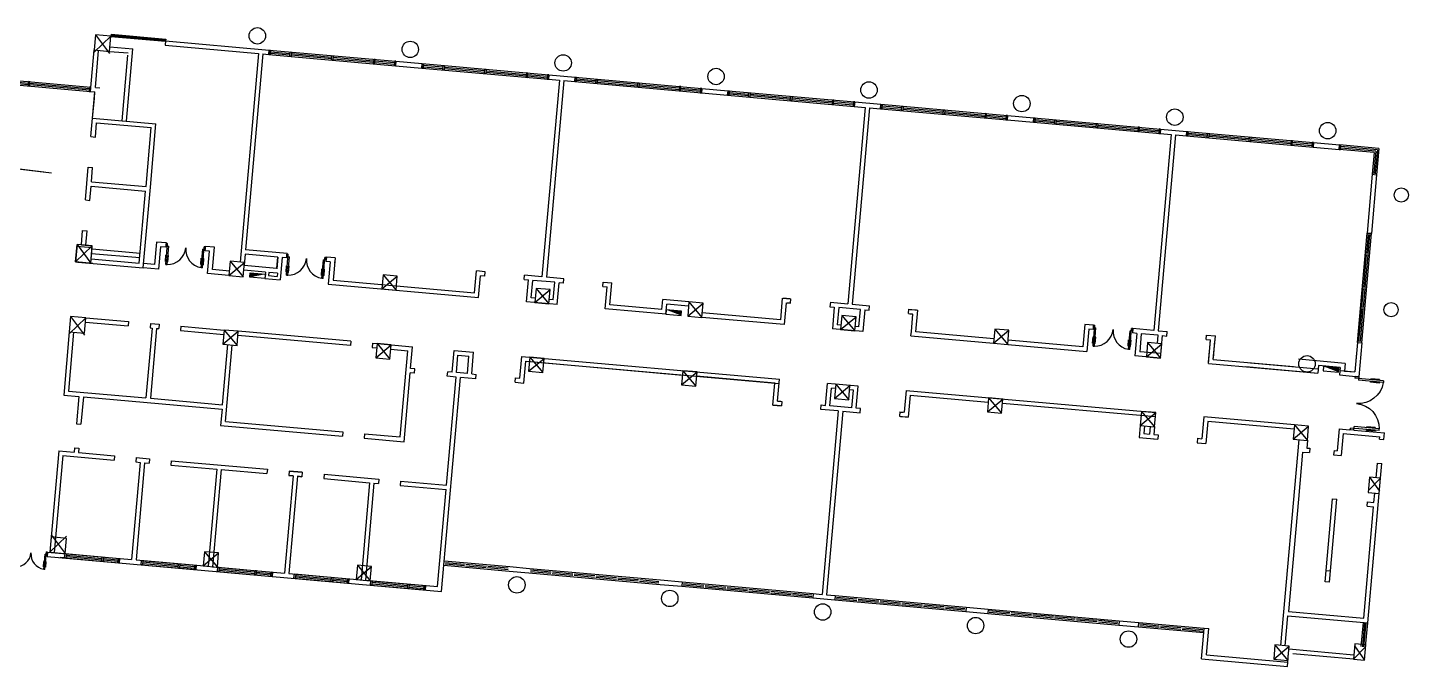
# Model space of a CAD drawing. Header units: millimetres. Extents: x 348697 to 1485586, y 7456 to 143477.
# Drawn here: x 1422622 to 1485586, y 10074 to 39211 of the extents above; entities that cross this region are included whole.
import ezdxf

# ---------------------------------------------------------------- set-up
doc = ezdxf.new("R2010")
doc.units = ezdxf.units.MM
doc.header["$LTSCALE"] = 1000
doc.layers.get('0').update_dxf_attribs({"linetype": 'CONTINUOUS'})
for name, color, linetype in [('A-GLAZ-CWMG', 3, 'CONTINUOUS'), ('A-WALL', 7, 'CONTINUOUS'), ('A—\\M+5C3C5\\M+5B4B0', 135, 'CONTINUOUS'), ('A—\\M+5C7BD\\M+5CCE5', 7, 'CONTINUOUS'), ('E1-RI-1F$0$A-GLAZ-CWMG', 3, 'CONTINUOUS'), ('E1-RI-1F$0$A-WALL', 7, 'CONTINUOUS'), ('E1-RV-1F$0$$2$A-WALL', 7, 'CONTINUOUS'), ('E1-RV-1F$0$A-GLAZ-CWMG', 3, 'CONTINUOUS'), ('E1-RV-1F$0$A-WALL', 7, 'CONTINUOUS'), ('XRE2$0$0S-COLS-I-P', 8, 'Continuous')]:
    doc.layers.add(name, color=color, linetype=linetype)

msp = doc.modelspace()

# ---------------------------------------------------------------- linework, layer by layer
at = {"color": 1}
for p, q in [((1421414, 32867), (1423712, 32589)), ((1421987, 32797), (1423366, 32631))]:
    msp.add_line(p, q, dxfattribs=at)
for p, q in [((1428921, 28404), (1429006, 29360)), ((1428935, 29246), (1428946, 29366)), ((1428935, 29246), (1429055, 29236)), ((1428946, 29366), (1429006, 29360)), ((1428981, 28399), (1429055, 29236)), ((1430534, 28261), (1430609, 29098)), ((1430594, 28256), (1430679, 29212)), ((1430728, 29087), (1430609, 29098)), ((1430739, 29207), (1430679, 29212)), ((1430728, 29087), (1430739, 29207)), ((1428903, 28541), (1428928, 28831)), ((1428903, 28541), (1428933, 28538)), ((1428921, 28404), (1428981, 28399)), ((1428928, 28831), (1428958, 28828)), ((1429022, 28530), (1428992, 28533)), ((1429048, 28820), (1429018, 28823)), ((1429022, 28530), (1429048, 28820)), ((1430516, 28398), (1430542, 28687)), ((1430516, 28398), (1430546, 28395)), ((1430542, 28687), (1430572, 28685)), ((1430636, 28387), (1430606, 28390)), ((1430662, 28677), (1430632, 28680)), ((1430636, 28387), (1430662, 28677)), ((1434406, 28054), (1434432, 28344)), ((1434424, 27917), (1434509, 28874)), ((1434432, 28344), (1434462, 28341)), ((1434439, 28759), (1434449, 28879)), ((1434439, 28759), (1434558, 28749)), ((1434449, 28879), (1434509, 28874)), ((1434484, 27912), (1434558, 28749)), ((1434552, 28333), (1434522, 28336)), ((1436038, 27774), (1436112, 28611)), ((1436098, 27769), (1436183, 28725)), ((1436232, 28600), (1436112, 28611)), ((1436242, 28720), (1436183, 28725)), ((1436232, 28600), (1436242, 28720)), ((1430594, 28256), (1430534, 28261)), ((1434406, 28054), (1434436, 28051)), ((1434424, 27917), (1434484, 27912)), ((1434526, 28043), (1434496, 28046)), ((1434526, 28043), (1434552, 28333)), ((1436020, 27911), (1436046, 28201)), ((1436020, 27911), (1436050, 27908)), ((1436098, 27769), (1436038, 27774)), ((1436046, 28201), (1436076, 28198)), ((1436139, 27900), (1436110, 27903)), ((1436165, 28190), (1436135, 28193)), ((1436139, 27900), (1436165, 28190)), ((1471207, 24679), (1471292, 25635)), ((1471221, 25521), (1471232, 25641)), ((1471221, 25521), (1471341, 25511)), ((1471232, 25641), (1471292, 25635)), ((1471267, 24674), (1471341, 25511)), ((1472821, 24536), (1472895, 25373)), ((1472880, 24531), (1472965, 25487)), ((1473014, 25362), (1472895, 25373)), ((1473025, 25482), (1472965, 25487)), ((1473014, 25362), (1473025, 25482)), ((1471189, 24816), (1471215, 25106)), ((1471189, 24816), (1471219, 24813)), ((1471207, 24679), (1471267, 24674)), ((1471215, 25106), (1471244, 25103)), ((1471308, 24805), (1471279, 24808)), ((1471334, 25095), (1471304, 25098)), ((1471308, 24805), (1471334, 25095)), ((1472803, 24673), (1472828, 24962)), ((1472803, 24673), (1472832, 24670)), ((1472828, 24962), (1472858, 24960)), ((1472922, 24662), (1472892, 24665)), ((1472948, 24952), (1472918, 24955)), ((1472922, 24662), (1472948, 24952)), ((1472880, 24531), (1472821, 24536)), ((1482698, 23895), (1480581, 24083)), ((1481485, 23802), (1481454, 23454)), ((1482481, 23714), (1481485, 23802)), ((1482481, 23714), (1482450, 23366)), ((1482698, 23895), (1482667, 23547)), ((1483158, 23303), (1483151, 23222)), ((1483321, 23288), (1483158, 23303)), ((1484453, 23106), (1483151, 23222)), ((1483321, 23288), (1483307, 23126)), ((1484446, 23025), (1483307, 23126)), ((1483865, 23035), (1483869, 23076)), ((1484260, 23000), (1483865, 23035)), ((1483880, 23198), (1483876, 23157)), ((1484274, 23163), (1483880, 23198)), ((1484260, 23000), (1484263, 23041)), ((1484274, 23163), (1484271, 23122)), ((1484453, 23106), (1484446, 23025)), ((1482942, 20862), (1482949, 20944)), ((1483105, 20848), (1482942, 20862)), ((1484251, 20828), (1482949, 20944)), ((1483105, 20848), (1483119, 21011)), ((1484258, 20910), (1483119, 21011)), ((1483671, 20839), (1483674, 20880)), ((1484065, 20804), (1483671, 20839)), ((1483685, 21002), (1483681, 20961)), ((1484079, 20967), (1483685, 21002)), ((1484065, 20804), (1484069, 20845)), ((1484079, 20967), (1484076, 20926)), ((1484251, 20828), (1484258, 20910)), ((1423361, 14501), (1423423, 15198)), ((1423411, 14496), (1423481, 15293)), ((1423522, 15189), (1423423, 15198)), ((1423531, 15289), (1423481, 15293)), ((1423522, 15189), (1423531, 15289)), ((1423346, 14614), (1423367, 14856)), ((1423346, 14614), (1423371, 14612)), ((1423411, 14496), (1423361, 14501)), ((1423367, 14856), (1423392, 14854)), ((1423446, 14606), (1423421, 14608)), ((1423467, 14847), (1423442, 14849)), ((1423446, 14606), (1423467, 14847))]:
    msp.add_line(p, q)
at = {"elevation": 0}
for points in [[(1426421, 38825), (1425724, 38887), (1425662, 38190), (1426359, 38128)], [(1425564, 29163), (1424867, 29225), (1424805, 28528), (1425503, 28466)], [(1432508, 28497), (1431860, 28555), (1431803, 27907), (1432450, 27850)], [(1433464, 27961), (1433446, 27761), (1432749, 27823), (1432767, 28023)], [(1439480, 27879), (1438833, 27936), (1438776, 27289), (1439423, 27232)], [(1446453, 27261), (1445806, 27318), (1445748, 26671), (1446396, 26613)], [(1453426, 26642), (1452778, 26700), (1452721, 26052), (1453368, 25995)], [(1425282, 25976), (1424585, 26038), (1424523, 25340), (1425220, 25279)], [(1460398, 26024), (1459751, 26081), (1459693, 25434), (1460341, 25377)], [(1432230, 25360), (1431582, 25417), (1431525, 24770), (1432172, 24712)], [(1467371, 25406), (1466724, 25463), (1466666, 24816), (1467314, 24758)], [(1439202, 24741), (1438555, 24799), (1438497, 24151), (1439145, 24094)], [(1474344, 24787), (1473696, 24845), (1473639, 24197), (1474286, 24140)], [(1446175, 24123), (1445527, 24180), (1445470, 23533), (1446117, 23476)], [(1453148, 23505), (1452500, 23562), (1452443, 22915), (1453090, 22857)], [(1460120, 22886), (1459473, 22944), (1459415, 22296), (1460063, 22239)], [(1467093, 22268), (1466445, 22325), (1466388, 21678), (1467035, 21621)], [(1474065, 21650), (1473418, 21707), (1473361, 21060), (1474008, 21002)], [(1481038, 21031), (1480391, 21089), (1480333, 20441), (1480981, 20384)], [(1484316, 18657), (1483818, 18702), (1483756, 18004), (1484254, 17960)], [(1424390, 15915), (1423693, 15977), (1423631, 15280), (1424328, 15218)], [(1431333, 15249), (1430686, 15307), (1430628, 14659), (1431276, 14602)], [(1438306, 14631), (1437658, 14688), (1437601, 14041), (1438248, 13984)], [(1480148, 10996), (1479501, 11053), (1479443, 10406), (1480091, 10348)], [(1483642, 11062), (1483144, 11106), (1483083, 10409), (1483581, 10365)]]:
    msp.add_lwpolyline(points, close=True, dxfattribs=at)
at = {"extrusion": (0, 0, -1), "elevation": 0}
for points in [[(-1451742, 26340), (-1451725, 26140), (-1452422, 26079), (-1452440, 26278)], [(-1481717, 23756), (-1481700, 23557), (-1482397, 23495), (-1482415, 23694)]]:
    msp.add_lwpolyline(points, close=True, dxfattribs=at)
for centre, radius in [((1433098, 38836, 0), 375), ((1440071, 38217, 0), 375), ((1447043, 37599, 0), 375), ((1454016, 36981, 0), 375), ((1460989, 36363, 0), 375), ((1467961, 35744, 0), 375), ((1474934, 35126, 0), 375), ((1481907, 34508, 0), 375), ((1485261, 31574, 0), 325), ((1484797, 26345, 0), 325), ((1480964, 23874, 0), 375), ((1444933, 13793, 0), 375), ((1451905, 13174, 0), 375), ((1458878, 12556, 0), 375), ((1465851, 11937, 0), 375), ((1472823, 11319, 0), 375)]:
    msp.add_circle(centre, radius)
for centre, radius, start, end in [((1428995, 29241), 840, -90.96988, -5.06593), ((1430668, 29093), 840, 174.93407, -99.16197), ((1434498, 28754), 840, -90.96988, -5.06593), ((1436172, 28606), 840, 174.93407, -99.16197), ((1471281, 25516), 840, -90.96988, -5.06593), ((1472954, 25368), 840, 174.93407, -99.16197), ((1422078, 15317), 700, -90.97107, -5.06712), ((1423473, 15193), 700, 174.93288, -99.16316)]:
    msp.add_arc(centre, radius, start, end)
at = {"extrusion": (0, 0, -1)}
for centre, start, end in [((-1483314, 23207), -170.83619, -84.93223), ((-1483112, 20929), 95.06777, -179.02827)]:
    msp.add_arc(centre, 1143, start, end, dxfattribs=at)
msp.add_solid([(1433464, 27961), (1433464, 27961), (1432767, 28023), (1432749, 27823)])
for points in [[(-1451742, 26340), (-1451742, 26340), (-1452440, 26278), (-1452422, 26079)], [(-1481717, 23756), (-1481717, 23756), (-1482415, 23694), (-1482397, 23495)]]:
    msp.add_solid(points, dxfattribs=at)
at = {"layer": 'A-GLAZ-CWMG'}
for p, q in [((1483264, 24910), (1483259, 24850)), ((1483259, 24850), (1483458, 24832)), ((1483463, 24892), (1483264, 24910)), ((1483458, 24832), (1483463, 24892))]:
    msp.add_line(p, q, dxfattribs=at)
at = {"layer": 'A-WALL'}
for p, q in [((1425282, 25976, 0), (1427224, 25804, 0)), ((1474170, 25380), (1474594, 25343)), ((1474576, 25143), (1474594, 25343)), ((1474576, 25143), (1474592, 25318)), ((1474145, 24805), (1474178, 25179)), ((1474286, 24140), (1474377, 25161)), ((1474377, 25161), (1474576, 25143)), ((1476369, 24984), (1476387, 25184)), ((1476369, 24984), (1476387, 25184)), ((1476369, 24984), (1476569, 24967)), ((1476369, 24984), (1476569, 24967)), ((1476387, 25184), (1476785, 25148)), ((1476474, 23896), (1476569, 24967)), ((1476478, 23946), (1476566, 24942)), ((1476690, 24077), (1476785, 25148)), ((1476695, 24127), (1476766, 24924)), ((1483259, 24850), (1483458, 24832)), ((1476690, 24077), (1480351, 23753)), ((1483216, 24367), (1483140, 23505)), ((1476474, 23896), (1481304, 23467)), ((1480333, 23553), (1481454, 23454)), ((1482450, 23366), (1483321, 23288)), ((1482667, 23547), (1483140, 23505))]:
    msp.add_line(p, q, dxfattribs=at)
at = {"layer": 'A—\\M+5C3C5\\M+5B4B0'}
for p, q in [((1426428, 38905), (1426419, 38808)), ((1426419, 38808), (1428910, 38587)), ((1426423, 38840), (1428913, 38620)), ((1426425, 38873), (1428916, 38652)), ((1426428, 38905), (1428919, 38684)), ((1428919, 38684), (1428909, 38587)), ((1433625, 37986), (1439403, 37473)), ((1433643, 38185), (1439420, 37673)), ((1433691, 38047), (1434587, 37967)), ((1433697, 38113), (1434593, 38034)), ((1434647, 37962), (1436490, 37799)), ((1434653, 38028), (1436496, 37865)), ((1436550, 37793), (1438392, 37630)), ((1436556, 37860), (1438398, 37696)), ((1414238, 37296), (1425494, 36297)), ((1414256, 37495), (1425512, 36497)), ((1438452, 37625), (1439349, 37545)), ((1438458, 37691), (1439355, 37612)), ((1440598, 37367), (1446375, 36855)), ((1440615, 37567), (1446393, 37054)), ((1440663, 37429), (1441560, 37349)), ((1440669, 37495), (1441566, 37415)), ((1441620, 37344), (1443462, 37180)), ((1441626, 37410), (1443468, 37247)), ((1443522, 37175), (1445365, 37012)), ((1443528, 37241), (1445371, 37078)), ((1419834, 37000), (1425512, 36497)), ((1419902, 36860), (1422656, 36616)), ((1419908, 36927), (1422662, 36682)), ((1422668, 36749), (1422651, 36550)), ((1422651, 36550), (1422710, 36544)), ((1422728, 36744), (1422668, 36749)), ((1422710, 36544), (1422728, 36744)), ((1422716, 36611), (1425440, 36369)), ((1422722, 36677), (1425446, 36436)), ((1445425, 37006), (1446321, 36927)), ((1445431, 37073), (1446327, 36993)), ((1447570, 36749), (1453348, 36237)), ((1447588, 36948), (1453365, 36436)), ((1447636, 36810), (1448533, 36731)), ((1447642, 36877), (1448538, 36797)), ((1448592, 36725), (1450435, 36562)), ((1448598, 36792), (1450441, 36628)), ((1450495, 36557), (1452338, 36393)), ((1450501, 36623), (1452344, 36460)), ((1425452, 36502), (1425434, 36303)), ((1425434, 36303), (1425494, 36297)), ((1425512, 36497), (1425452, 36502)), ((1425494, 36297), (1425512, 36497)), ((1452397, 36388), (1453294, 36308)), ((1452403, 36454), (1453300, 36375)), ((1454543, 36131), (1460320, 35618)), ((1454561, 36330), (1460338, 35818)), ((1454609, 36192), (1455505, 36112)), ((1454615, 36258), (1455511, 36179)), ((1455565, 36107), (1457408, 35944)), ((1455571, 36173), (1457414, 36010)), ((1457468, 35938), (1459310, 35775)), ((1457473, 36005), (1459316, 35841)), ((1459370, 35770), (1460267, 35690)), ((1459376, 35836), (1460272, 35757)), ((1461516, 35512), (1467293, 35000)), ((1461533, 35712), (1467311, 35199)), ((1461581, 35574), (1462478, 35494)), ((1461587, 35640), (1462484, 35560)), ((1462538, 35489), (1464380, 35325)), ((1462544, 35555), (1464386, 35392)), ((1464440, 35320), (1466283, 35157)), ((1464446, 35386), (1466289, 35223)), ((1466343, 35151), (1467239, 35072)), ((1466349, 35218), (1467245, 35138)), ((1468488, 34894), (1474266, 34382)), ((1468506, 35093), (1474283, 34581)), ((1468554, 34955), (1469451, 34876)), ((1468560, 35022), (1469456, 34942)), ((1469510, 34870), (1471353, 34707)), ((1469516, 34937), (1471359, 34773)), ((1471413, 34702), (1473256, 34538)), ((1471419, 34768), (1473261, 34605)), ((1473315, 34533), (1474212, 34453)), ((1473321, 34599), (1474218, 34520)), ((1475461, 34276), (1481238, 33764)), ((1475479, 34475), (1481256, 33963)), ((1475527, 34337), (1476423, 34257)), ((1475533, 34403), (1476429, 34324)), ((1476483, 34252), (1478326, 34089)), ((1476489, 34319), (1478332, 34155)), ((1478385, 34083), (1480228, 33920)), ((1478391, 34150), (1480234, 33986)), ((1480288, 33915), (1481184, 33835)), ((1480294, 33981), (1481190, 33902)), ((1482451, 33857), (1482434, 33658)), ((1482434, 33658), (1482493, 33652)), ((1484027, 33516), (1482434, 33657)), ((1484244, 33698), (1482451, 33857)), ((1482511, 33851), (1482451, 33857)), ((1482493, 33652), (1482511, 33851)), ((1482493, 33652), (1482511, 33851)), ((1484100, 33577), (1482499, 33719)), ((1484172, 33637), (1482505, 33785)), ((1484027, 33516), (1483939, 32520)), ((1484100, 33577), (1484011, 32574)), ((1484172, 33637), (1484077, 32568)), ((1484244, 33698), (1484138, 32502)), ((1483944, 32580), (1484144, 32562)), ((1483259, 24850), (1483701, 29831)), ((1483259, 24850), (1483701, 29831)), ((1483458, 24832), (1483900, 29813)), ((1483687, 28918), (1483762, 29765)), ((1483753, 28912), (1483828, 29759)), ((1483549, 27364), (1483681, 28858)), ((1483615, 27358), (1483748, 28853)), ((1483468, 26458), (1483543, 27305)), ((1483535, 26452), (1483610, 27299)), ((1483331, 24904), (1483463, 26398)), ((1483397, 24898), (1483530, 26392)), ((1483264, 24910), (1483259, 24850)), ((1483259, 24850), (1483458, 24832)), ((1483463, 24892), (1483264, 24910)), ((1483458, 24832), (1483463, 24892)), ((1424328, 15218), (1426818, 14997)), ((1424382, 15146), (1426016, 15001)), ((1424310, 15019), (1426801, 14798)), ((1424376, 15080), (1426010, 14935)), ((1426069, 14930), (1426747, 14870)), ((1426075, 14996), (1426753, 14936)), ((1427797, 14710), (1430287, 14489)), ((1427814, 14909), (1430305, 14688)), ((1427862, 14771), (1429496, 14626)), ((1427868, 14837), (1429502, 14692)), ((1429556, 14620), (1430233, 14560)), ((1429562, 14687), (1430239, 14627)), ((1431301, 14600), (1433791, 14379)), ((1431355, 14528), (1432988, 14383)), ((1441599, 14690), (1444587, 14425)), ((1441617, 14890), (1444605, 14625)), ((1441665, 14751), (1442541, 14674)), ((1441671, 14818), (1442547, 14740)), ((1442601, 14668), (1443537, 14585)), ((1442607, 14735), (1443543, 14652)), ((1443597, 14580), (1444533, 14497)), ((1443603, 14646), (1444539, 14563)), ((1445501, 14545), (1451478, 14015)), ((1431283, 14400), (1433773, 14180)), ((1431349, 14462), (1432982, 14317)), ((1433042, 14311), (1433719, 14251)), ((1433048, 14378), (1433725, 14318)), ((1434769, 14091), (1437260, 13870)), ((1434787, 14291), (1437277, 14070)), ((1434835, 14152), (1436469, 14008)), ((1434841, 14219), (1436474, 14074)), ((1436528, 14002), (1437206, 13942)), ((1436534, 14069), (1437212, 14009)), ((1438273, 13981), (1440764, 13761)), ((1438327, 13910), (1439961, 13765)), ((1445484, 14346), (1451460, 13816)), ((1445549, 14407), (1446486, 14324)), ((1445555, 14473), (1446492, 14390)), ((1446545, 14319), (1447482, 14236)), ((1446551, 14385), (1447488, 14302)), ((1447542, 14230), (1448478, 14147)), ((1447547, 14297), (1448484, 14214)), ((1448538, 14142), (1449474, 14059)), ((1448544, 14208), (1449480, 14125)), ((1449534, 14054), (1450470, 13971)), ((1449540, 14120), (1450476, 14037)), ((1450530, 13965), (1451406, 13888)), ((1450536, 14032), (1451412, 13954)), ((1452474, 13927), (1458451, 13397)), ((1452528, 13855), (1453464, 13772)), ((1438256, 13782), (1440746, 13561)), ((1438321, 13843), (1439955, 13698)), ((1440015, 13693), (1440692, 13633)), ((1440021, 13759), (1440698, 13699)), ((1452456, 13727), (1458433, 13197)), ((1452522, 13789), (1453458, 13706)), ((1453518, 13700), (1454454, 13617)), ((1453524, 13767), (1454460, 13684)), ((1454514, 13612), (1455451, 13529)), ((1454520, 13678), (1455456, 13595)), ((1455510, 13524), (1456447, 13441)), ((1455516, 13590), (1456452, 13507)), ((1456506, 13435), (1457443, 13352)), ((1456512, 13502), (1457449, 13419)), ((1457502, 13347), (1458379, 13269)), ((1457508, 13413), (1458385, 13336)), ((1459447, 13308), (1465423, 12778)), ((1459501, 13237), (1460437, 13154)), ((1459429, 13109), (1465406, 12579)), ((1459495, 13170), (1460431, 13087)), ((1460491, 13082), (1461427, 12999)), ((1460497, 13148), (1461433, 13065)), ((1461487, 12994), (1462423, 12911)), ((1461493, 13060), (1462429, 12977)), ((1462483, 12905), (1463419, 12822)), ((1462489, 12972), (1463425, 12889)), ((1463479, 12817), (1464415, 12734)), ((1463485, 12883), (1464421, 12800)), ((1464475, 12729), (1465352, 12651)), ((1464481, 12795), (1465358, 12717)), ((1466419, 12690), (1472396, 12160)), ((1466473, 12618), (1467409, 12535)), ((1466402, 12491), (1472378, 11961)), ((1466467, 12552), (1467404, 12469)), ((1467463, 12464), (1468400, 12381)), ((1467469, 12530), (1468406, 12447)), ((1468459, 12375), (1469396, 12292)), ((1468465, 12442), (1469402, 12359)), ((1469456, 12287), (1470392, 12204)), ((1469461, 12353), (1470398, 12270)), ((1470452, 12199), (1471388, 12116)), ((1470458, 12265), (1471394, 12182)), ((1471448, 12110), (1472324, 12033)), ((1471454, 12177), (1472330, 12099)), ((1473292, 12081), (1476281, 11816)), ((1473346, 12009), (1474223, 11931)), ((1483504, 10974), (1483601, 12070)), ((1483504, 10974), (1483601, 12070)), ((1483532, 12076), (1483532, 12076)), ((1483532, 12076), (1483532, 12076)), ((1483559, 10969), (1483657, 12065)), ((1483559, 10969), (1483657, 12065)), ((1483635, 10963), (1483732, 12058)), ((1473275, 11881), (1476263, 11616)), ((1473340, 11942), (1474217, 11865)), ((1474277, 11859), (1475213, 11776)), ((1474283, 11926), (1475219, 11843)), ((1475273, 11771), (1476209, 11688)), ((1475279, 11837), (1476215, 11754))]:
    msp.add_line(p, q, dxfattribs=at)
for points in [[(1433643, 38185), (1433703, 38180), (1433685, 37980), (1433625, 37986)], [(1434599, 38100), (1434659, 38095), (1434641, 37896), (1434581, 37901)], [(1436502, 37931), (1436561, 37926), (1436544, 37727), (1436484, 37732)], [(1439420, 37673), (1439360, 37678), (1439343, 37479), (1439403, 37473)], [(1440615, 37567), (1440675, 37561), (1440658, 37362), (1440598, 37367)], [(1441572, 37482), (1441632, 37477), (1441614, 37277), (1441554, 37283)], [(1443474, 37313), (1443534, 37308), (1443516, 37109), (1443457, 37114)], [(1446393, 37054), (1446333, 37060), (1446315, 36860), (1446375, 36855)], [(1447588, 36948), (1447648, 36943), (1447630, 36744), (1447570, 36749)], [(1448544, 36864), (1448604, 36858), (1448586, 36659), (1448527, 36664)], [(1450447, 36695), (1450507, 36689), (1450489, 36490), (1450429, 36496)], [(1453365, 36436), (1453306, 36441), (1453288, 36242), (1453348, 36237)], [(1454561, 36330), (1454621, 36325), (1454603, 36125), (1454543, 36131)], [(1455517, 36245), (1455577, 36240), (1455559, 36041), (1455499, 36046)], [(1457420, 36076), (1457479, 36071), (1457462, 35872), (1457402, 35877)], [(1460338, 35818), (1460278, 35823), (1460261, 35624), (1460320, 35618)], [(1461533, 35712), (1461593, 35706), (1461576, 35507), (1461516, 35512)], [(1462490, 35627), (1462549, 35622), (1462532, 35422), (1462472, 35428)], [(1464392, 35458), (1464452, 35453), (1464434, 35254), (1464375, 35259)], [(1467311, 35199), (1467251, 35205), (1467233, 35005), (1467293, 35000)], [(1468506, 35093), (1468566, 35088), (1468548, 34889), (1468488, 34894)], [(1469462, 35008), (1469522, 35003), (1469504, 34804), (1469445, 34809)], [(1471365, 34840), (1471425, 34834), (1471407, 34635), (1471347, 34641)], [(1474283, 34581), (1474224, 34586), (1474206, 34387), (1474266, 34382)], [(1475479, 34475), (1475538, 34470), (1475521, 34271), (1475461, 34276)], [(1476435, 34390), (1476495, 34385), (1476477, 34186), (1476417, 34191)], [(1478337, 34222), (1478397, 34216), (1478380, 34017), (1478320, 34022)], [(1481256, 33963), (1481196, 33968), (1481179, 33769), (1481238, 33764)], [(1483695, 29771), (1483894, 29753), (1483900, 29813), (1483701, 29831)], [(1483615, 28864), (1483814, 28847), (1483819, 28906), (1483620, 28924)], [(1483477, 27310), (1483676, 27293), (1483682, 27353), (1483482, 27370)], [(1483397, 26404), (1483596, 26386), (1483601, 26446), (1483402, 26464)], [(1424328, 15218), (1424388, 15213), (1424370, 15013), (1424310, 15019)], [(1426021, 15068), (1426081, 15062), (1426064, 14863), (1426004, 14869)], [(1426759, 15002), (1426818, 14997), (1426801, 14798), (1426741, 14803)], [(1427814, 14909), (1427874, 14903), (1427856, 14704), (1427797, 14710)], [(1429508, 14759), (1429567, 14753), (1429550, 14554), (1429490, 14559)], [(1430245, 14693), (1430305, 14688), (1430287, 14489), (1430227, 14494)], [(1431301, 14600), (1431360, 14594), (1431343, 14395), (1431283, 14401)], [(1432994, 14450), (1433054, 14444), (1433036, 14245), (1432976, 14250)], [(1433731, 14384), (1433791, 14379), (1433773, 14180), (1433714, 14185)], [(1434787, 14291), (1434847, 14285), (1434829, 14086), (1434769, 14091)], [(1436480, 14140), (1436540, 14135), (1436522, 13936), (1436463, 13941)], [(1437217, 14075), (1437277, 14070), (1437260, 13870), (1437200, 13876)], [(1438273, 13981), (1438333, 13976), (1438315, 13777), (1438256, 13782)], [(1439967, 13831), (1440026, 13826), (1440009, 13627), (1439949, 13632)], [(1440704, 13766), (1440764, 13761), (1440746, 13561), (1440686, 13567)]]:
    msp.add_lwpolyline(points, close=True, dxfattribs=at)
for points in [[(1438404, 37763), (1438386, 37564), (1438446, 37558), (1438464, 37757), (1438404, 37763), (1438404, 37763)], [(1445377, 37144), (1445359, 36945), (1445419, 36940), (1445437, 37139), (1445377, 37144), (1445377, 37144)], [(1452349, 36526), (1452332, 36327), (1452392, 36322), (1452409, 36521), (1452349, 36526), (1452349, 36526)], [(1459322, 35908), (1459304, 35709), (1459364, 35703), (1459382, 35902), (1459322, 35908), (1459322, 35908)], [(1466295, 35289), (1466277, 35090), (1466337, 35085), (1466354, 35284), (1466295, 35289), (1466295, 35289)], [(1473267, 34671), (1473250, 34472), (1473309, 34467), (1473327, 34666), (1473267, 34671), (1473267, 34671)], [(1480240, 34053), (1480222, 33854), (1480282, 33848), (1480300, 34048), (1480240, 34053), (1480240, 34053)]]:
    msp.add_lwpolyline(points, dxfattribs=at)
at = {"layer": 'A—\\M+5C7BD\\M+5CCE5'}
for p, q in [((1428911, 38605), (1433643, 38185)), ((1425494, 36297), (1425662, 38190)), ((1425711, 36479), (1425861, 38172)), ((1425711, 36479), (1425861, 38172)), ((1426359, 38128), (1427206, 38053)), ((1426377, 38327), (1427423, 38235)), ((1426932, 34964), (1427197, 37953)), ((1427131, 34946), (1427423, 38235)), ((1428894, 38405), (1433152, 38028)), ((1433152, 38028), (1432309, 28515)), ((1433351, 38010), (1432559, 29071)), ((1433351, 38010), (1433625, 37986)), ((1439403, 37473), (1440598, 37367)), ((1439420, 37673), (1440615, 37567)), ((1446873, 36811), (1446078, 27846)), ((1447072, 36793), (1446278, 27829)), ((1446375, 36855), (1446873, 36811)), ((1446393, 37054), (1447588, 36948)), ((1447072, 36793), (1447570, 36749)), ((1425494, 36297), (1425693, 36280)), ((1425587, 35085), (1425693, 36280)), ((1425587, 35085), (1425667, 35981)), ((1425667, 35981), (1425693, 36280)), ((1425711, 36479), (1425910, 36461)), ((1453348, 36237), (1454543, 36131)), ((1453365, 36436), (1454561, 36330)), ((1460818, 35574), (1460024, 26610)), ((1461018, 35557), (1460223, 26592)), ((1460320, 35618), (1460818, 35574)), ((1460338, 35818), (1461533, 35712)), ((1461018, 35557), (1461516, 35512)), ((1425512, 34238), (1425587, 35084)), ((1425587, 35084), (1428476, 34829)), ((1425711, 34220), (1425769, 34868)), ((1425769, 34868), (1428259, 34647)), ((1428021, 31957), (1428259, 34647)), ((1428220, 31940), (1428476, 34829)), ((1467293, 35000), (1468488, 34894)), ((1467311, 35199), (1468506, 35093)), ((1425512, 34238), (1425711, 34220)), ((1474764, 34338), (1473971, 25398)), ((1474963, 34320), (1474170, 25380)), ((1474266, 34382), (1474764, 34338)), ((1474283, 34581), (1475479, 34475)), ((1474963, 34320), (1475461, 34276)), ((1481238, 33763), (1482434, 33657)), ((1481256, 33963), (1482451, 33857)), ((1425256, 31349), (1425388, 32843)), ((1425388, 32843), (1425588, 32826)), ((1425530, 32178), (1425588, 32826)), ((1425530, 32178), (1428021, 31957)), ((1483939, 32520), (1483701, 29831)), ((1484138, 32502), (1483900, 29813)), ((1425455, 31331), (1425513, 31979)), ((1425513, 31979), (1428003, 31758)), ((1427712, 28471), (1428003, 31758)), ((1427937, 28752), (1428220, 31940)), ((1425256, 31349), (1425455, 31331)), ((1425075, 29307), (1425132, 29955)), ((1425132, 29955), (1425332, 29937)), ((1425274, 29289), (1425332, 29937)), ((1424805, 28528), (1424876, 29325)), ((1425075, 29307), (1425573, 29263)), ((1425503, 28466), (1425573, 29263)), ((1425560, 29114), (1427751, 28919)), ((1428499, 29431), (1428409, 28409)), ((1428948, 29391), (1428499, 29431)), ((1428681, 29214), (1428590, 28192)), ((1428930, 29192), (1428681, 29214)), ((1428948, 29391), (1428930, 29192)), ((1430723, 29033), (1430741, 29232)), ((1430923, 29015), (1430723, 29033)), ((1431139, 29196), (1430741, 29232)), ((1430832, 27993), (1430923, 29015)), ((1431049, 28175), (1431139, 29197)), ((1434451, 28903), (1432559, 29071)), ((1425602, 28457), (1424805, 28528)), ((1424905, 28519), (1427893, 28254)), ((1425520, 28665), (1427712, 28471)), ((1425542, 28914), (1427734, 28720)), ((1427893, 28254), (1427937, 28752)), ((1428409, 28409), (1427911, 28453)), ((1434035, 28739), (1433989, 28215)), ((1434234, 28721), (1434144, 27700)), ((1434434, 28704), (1434234, 28721)), ((1434451, 28903), (1434434, 28704)), ((1436244, 28744), (1436227, 28545)), ((1436426, 28527), (1436227, 28545)), ((1436643, 28709), (1436244, 28744)), ((1436426, 28527), (1436335, 27505)), ((1436643, 28709), (1436552, 27687)), ((1436641, 28683), (1436623, 28484)), ((1428590, 28193), (1427893, 28254)), ((1431803, 27907), (1430832, 27993)), ((1431821, 28107), (1431049, 28175)), ((1433473, 28060), (1432477, 28149)), ((1433473, 28060), (1433447, 27762)), ((1433447, 27762), (1434144, 27700)), ((1433623, 28047), (1433609, 27898)), ((1433609, 27898), (1434008, 27862)), ((1434021, 28012), (1433623, 28047)), ((1434021, 28012), (1434008, 27862)), ((1447075, 27758), (1446278, 27829)), ((1446658, 27594), (1445662, 27682)), ((1446769, 26580), (1445375, 26704)), ((1445766, 26870), (1445592, 26886)), ((1446588, 26797), (1446413, 26813)), ((1451543, 26358), (1449178, 26567)), ((1451543, 26358), (1451583, 26806)), ((1452778, 26700), (1451583, 26806)), ((1451725, 26141), (1451765, 26589)), ((1452761, 26501), (1451765, 26589)), ((1457384, 26844), (1457085, 26870)), ((1457366, 26644), (1457267, 26653)), ((1460604, 26357), (1459608, 26446)), ((1451725, 26141), (1448961, 26386)), ((1457129, 25662), (1453368, 25995)), ((1456947, 25878), (1453386, 26194)), ((1460533, 25560), (1460604, 26357)), ((1462845, 26159), (1462944, 26150)), ((1462863, 26358), (1463161, 26331)), ((1437359, 24905), (1432230, 25360)), ((1460715, 25344), (1459320, 25467)), ((1459711, 25633), (1459537, 25649)), ((1460533, 25560), (1460359, 25576)), ((1466684, 25015), (1463122, 25331)), ((1470833, 25676), (1470743, 24655)), ((1471232, 25641), (1470833, 25676)), ((1471015, 25459), (1470924, 24438)), ((1471214, 25441), (1471015, 25459)), ((1471232, 25641), (1471214, 25441)), ((1473025, 25482), (1473007, 25283)), ((1473206, 25265), (1473007, 25283)), ((1473971, 25398), (1473025, 25482)), ((1473206, 25265), (1473116, 24244)), ((1473406, 25247), (1473333, 24425)), ((1474178, 25179), (1473406, 25247)), ((1437342, 24706), (1432212, 25160)), ((1437359, 24905), (1437342, 24706)), ((1438356, 24816), (1438338, 24617)), ((1438338, 24617), (1438537, 24600)), ((1438356, 24816), (1438555, 24799)), ((1438555, 24799), (1440174, 24655)), ((1440085, 23659), (1440174, 24655)), ((1462905, 25149), (1466666, 24816)), ((1467314, 24758), (1470924, 24438)), ((1470743, 24655), (1467331, 24958)), ((1483259, 24850), (1483140, 23505)), ((1483458, 24832), (1483321, 23289)), ((1439185, 24542), (1439957, 24474)), ((1439608, 20539), (1439957, 24474)), ((1441978, 23491), (1442066, 24487)), ((1442066, 24487), (1442962, 24408)), ((1442177, 23474), (1442248, 24270)), ((1442248, 24270), (1442746, 24226)), ((1442675, 23429), (1442746, 24226)), ((1442874, 23412), (1442962, 24408)), ((1445065, 23217), (1445154, 24214)), ((1445154, 24214), (1456908, 23171)), ((1445247, 23000), (1445335, 23997)), ((1445335, 23997), (1456890, 22972)), ((1445385, 23992), (1452482, 23363)), ((1445385, 23992), (1445510, 23981)), ((1474286, 24140), (1473116, 24244)), ((1474304, 24339), (1473333, 24425)), ((1439790, 20322), (1440068, 23460)), ((1440267, 23442), (1440068, 23460)), ((1440285, 23641), (1440085, 23659)), ((1440267, 23442), (1440285, 23641)), ((1441761, 23310), (1441779, 23509)), ((1442160, 23274), (1441761, 23310)), ((1441978, 23491), (1441779, 23509)), ((1442675, 23429), (1442177, 23474)), ((1442874, 23412), (1443073, 23394)), ((1443056, 23195), (1443073, 23394)), ((1456691, 22990), (1453130, 23305)), ((1441493, 13495), (1442359, 23257)), ((1441722, 18344), (1442160, 23274)), ((1443056, 23195), (1442359, 23257)), ((1444849, 23036), (1444866, 23235)), ((1444849, 23036), (1445247, 23000)), ((1444866, 23235), (1445065, 23217)), ((1460494, 22853), (1459099, 22977)), ((1459455, 22745), (1459281, 22760)), ((1460277, 22671), (1460102, 22687)), ((1424964, 22390), (1424854, 21145)), ((1425163, 22372), (1425053, 21127)), ((1456969, 22162), (1456869, 22171)), ((1462685, 22659), (1474065, 21650)), ((1462866, 22442), (1466428, 22126)), ((1474048, 21450), (1467075, 22069)), ((1431488, 21811), (1431421, 21064)), ((1456951, 21963), (1456652, 21989)), ((1458794, 21799), (1458812, 21998)), ((1459591, 21729), (1458794, 21799)), ((1459591, 21728), (1458849, 13361)), ((1459790, 21711), (1459048, 13344)), ((1460206, 21875), (1459210, 21963)), ((1460605, 21839), (1460405, 21857)), ((1462430, 21477), (1462729, 21450)), ((1462447, 21676), (1462547, 21667)), ((1480391, 21089), (1476257, 21455)), ((1424854, 21145), (1425053, 21127)), ((1431421, 21064), (1436975, 20572)), ((1431639, 21246), (1436993, 20771)), ((1480373, 20890), (1476439, 21238)), ((1482433, 20908), (1482344, 19911)), ((1482433, 20908), (1482905, 20866)), ((1483105, 20848), (1484499, 20724)), ((1436993, 20771), (1436975, 20572)), ((1437989, 20683), (1437971, 20483)), ((1437971, 20484), (1439790, 20322)), ((1437971, 20483), (1439790, 20322)), ((1437989, 20683), (1439608, 20539)), ((1479775, 11029), (1480607, 20417)), ((1480981, 20384), (1480950, 20035)), ((1482614, 20691), (1482526, 19695)), ((1482614, 20691), (1484282, 20543)), ((1484274, 20443), (1484282, 20543)), ((1484274, 20443), (1484473, 20426)), ((1484473, 20426), (1484499, 20724)), ((1424041, 19912), (1423631, 15280)), ((1424223, 19695), (1423830, 15262)), ((1424041, 19912), (1424739, 19850)), ((1424223, 19695), (1426564, 19487)), ((1424756, 20049), (1424739, 19850)), ((1424756, 20049), (1424956, 20031)), ((1424956, 20031), (1424938, 19832)), ((1424938, 19832), (1426582, 19686)), ((1426582, 19686), (1426564, 19487)), ((1427578, 19598), (1427560, 19399)), ((1427578, 19598), (1428175, 19545)), ((1428175, 19545), (1428158, 19346)), ((1480758, 19851), (1480568, 17709)), ((1480758, 19851), (1481081, 19823)), ((1480950, 20035), (1481099, 20022)), ((1481099, 20022), (1481081, 19823)), ((1482195, 19925), (1482177, 19726)), ((1482177, 19726), (1482526, 19695)), ((1482195, 19925), (1482344, 19911)), ((1427759, 19381), (1427366, 14949)), ((1427560, 19399), (1427759, 19381)), ((1427958, 19364), (1427565, 14931)), ((1427958, 19364), (1428158, 19346)), ((1429171, 19457), (1429154, 19258)), ((1429154, 19258), (1431245, 19072)), ((1429171, 19457), (1433554, 19068)), ((1431245, 19072), (1430852, 14639)), ((1431445, 19054), (1431052, 14622)), ((1431445, 19054), (1433536, 18869)), ((1433554, 19068), (1433536, 18869)), ((1434550, 18980), (1434533, 18781)), ((1435148, 18927), (1434550, 18980)), ((1434550, 18980), (1435148, 18927)), ((1435148, 18927), (1435130, 18728)), ((1484117, 18675), (1484177, 19348)), ((1484177, 19348), (1484376, 19330)), ((1484316, 18657), (1484376, 19330)), ((1434732, 18763), (1434339, 14330)), ((1434732, 18763), (1434533, 18781)), ((1434533, 18781), (1434732, 18763)), ((1434931, 18745), (1434538, 14313)), ((1435130, 18728), (1434931, 18745)), ((1434931, 18745), (1435130, 18728)), ((1436144, 18839), (1436126, 18639)), ((1436126, 18639), (1438218, 18454)), ((1436144, 18838), (1438634, 18618)), ((1438218, 18454), (1437825, 14021)), ((1438417, 18436), (1438024, 14003)), ((1438417, 18436), (1438617, 18418)), ((1438634, 18618), (1438617, 18418)), ((1439630, 18529), (1439613, 18330)), ((1439613, 18330), (1441705, 18145)), ((1439630, 18529), (1441722, 18344)), ((1441311, 13712), (1441705, 18145)), ((1480568, 17709), (1480113, 12580)), ((1481790, 13934), (1482126, 17719)), ((1481990, 13917), (1482325, 17702)), ((1482126, 17719), (1482325, 17702)), ((1483732, 12058), (1484254, 17960)), ((1484017, 17552), (1484055, 17978)), ((1483550, 12275), (1484000, 17352)), ((1483702, 17379), (1483719, 17578)), ((1483702, 17379), (1484000, 17352)), ((1483719, 17578), (1484017, 17552)), ((1423531, 15289), (1423514, 15089)), ((1423531, 15289), (1427366, 14949)), ((1423513, 15089), (1441493, 13495)), ((1424310, 15019), (1424103, 15037)), ((1427565, 14931), (1430852, 14639)), ((1431052, 14622), (1434339, 14330)), ((1444605, 14625), (1445501, 14545)), ((1434538, 14313), (1437825, 14021)), ((1438024, 14003), (1441311, 13712)), ((1444587, 14425), (1445484, 14346)), ((1451478, 14015), (1452474, 13927)), ((1452474, 13927), (1452456, 13727)), ((1481990, 13917), (1481790, 13934)), ((1482034, 14415), (1481834, 14432)), ((1451460, 13816), (1452456, 13727)), ((1458451, 13397), (1458433, 13197)), ((1458451, 13397), (1458849, 13361)), ((1459048, 13344), (1459447, 13308)), ((1459447, 13308), (1459429, 13109)), ((1458433, 13197), (1459429, 13109)), ((1465423, 12778), (1465406, 12579)), ((1465423, 12778), (1466419, 12690)), ((1466419, 12690), (1466402, 12491)), ((1465406, 12579), (1466402, 12491)), ((1472396, 12160), (1472378, 11961)), ((1472396, 12160), (1473292, 12081)), ((1473275, 11881), (1473292, 12081)), ((1479974, 11011), (1480095, 12381)), ((1480095, 12381), (1483732, 12058)), ((1480113, 12580), (1483550, 12275)), ((1483435, 10980), (1483532, 12076)), ((1472378, 11961), (1473275, 11881)), ((1476157, 10421), (1476263, 11616)), ((1476263, 11616), (1476281, 11816)), ((1476281, 11816), (1476480, 11798)), ((1476374, 10603), (1476480, 11798)), ((1480130, 10872), (1483100, 10608)), ((1476157, 10421), (1480067, 10074)), ((1476374, 10603), (1480084, 10274)), ((1480067, 10074), (1480119, 10672)), ((1480084, 10274), (1480119, 10672)), ((1483084, 10409), (1480319, 10654)), ((1483084, 10409), (1483582, 10365))]:
    msp.add_line(p, q, dxfattribs=at)
for points in [[(1425573, 29263), (1424876, 29325), (1424805, 28528), (1425503, 28466)], [(1432497, 28373), (1433991, 28241), (1434035, 28739), (1432541, 28871)]]:
    msp.add_lwpolyline(points, close=True, dxfattribs=at)
at = {"layer": 'Defpoints'}
for p, q in [((1425653, 38090, 0), (1426421, 38825, 0)), ((1425724, 38887, 0), (1426351, 38029, 0)), ((1424805, 28528, 0), (1425573, 29263, 0)), ((1424876, 29325, 0), (1425503, 28466, 0)), ((1431803, 27907, 0), (1432508, 28497, 0)), ((1431860, 28555, 0), (1432450, 27850, 0)), ((1438776, 27289, 0), (1439480, 27879, 0)), ((1438833, 27936, 0), (1439423, 27232, 0)), ((1445748, 26671, 0), (1446453, 27261, 0)), ((1445806, 27318, 0), (1446396, 26613, 0)), ((1452721, 26052, 0), (1453426, 26642, 0)), ((1452778, 26700, 0), (1453368, 25995, 0)), ((1424514, 25241, 0), (1425282, 25976, 0)), ((1424585, 26038, 0), (1425211, 25179, 0)), ((1459693, 25434, 0), (1460398, 26024, 0)), ((1459751, 26081, 0), (1460341, 25377, 0)), ((1431525, 24770, 0), (1432230, 25360, 0)), ((1431582, 25417, 0), (1432172, 24712, 0)), ((1466666, 24816, 0), (1467371, 25406, 0)), ((1466724, 25463, 0), (1467314, 24758, 0)), ((1438497, 24151, 0), (1439202, 24741, 0)), ((1438555, 24799, 0), (1439145, 24094, 0)), ((1473639, 24197, 0), (1474344, 24787, 0)), ((1473696, 24845, 0), (1474286, 24140, 0)), ((1445470, 23533, 0), (1446175, 24123, 0)), ((1445527, 24180, 0), (1446117, 23476, 0)), ((1452443, 22915, 0), (1453148, 23505, 0)), ((1452500, 23562, 0), (1453090, 22857, 0)), ((1459415, 22296, 0), (1460120, 22886, 0)), ((1459473, 22944, 0), (1460063, 22239, 0)), ((1466388, 21678, 0), (1467093, 22268, 0)), ((1466445, 22325, 0), (1467035, 21621, 0)), ((1473361, 21060, 0), (1474065, 21650, 0)), ((1473418, 21707, 0), (1474008, 21002, 0)), ((1480333, 20441, 0), (1481038, 21031, 0)), ((1480391, 21089, 0), (1480981, 20384, 0)), ((1423631, 15280, 0), (1424399, 16015, 0)), ((1423701, 16077, 0), (1424328, 15218, 0)), ((1430628, 14659, 0), (1431333, 15249, 0)), ((1430686, 15307, 0), (1431276, 14602, 0)), ((1437601, 14041, 0), (1438306, 14631, 0)), ((1437658, 14688, 0), (1438248, 13984, 0)), ((1479443, 10406, 0), (1480148, 10996, 0)), ((1479501, 11053, 0), (1480091, 10348, 0))]:
    msp.add_line(p, q, dxfattribs=at)
at = {"layer": 'Defpoints', "elevation": 0}
for points in [[(1484316, 18657), (1483765, 18104)], [(1483818, 18702), (1484263, 18060)], [(1483634, 10963), (1483083, 10409)], [(1483136, 11007), (1483581, 10365)]]:
    msp.add_lwpolyline(points, dxfattribs=at)
at = {"layer": 'E1-RI-1F$0$A-GLAZ-CWMG'}
for p, q in [((1425500, 36364), (1425500, 36364)), ((1425506, 36430), (1425506, 36430)), ((1483458, 24832), (1483900, 29813))]:
    msp.add_line(p, q, dxfattribs=at)
msp.add_lwpolyline([(1483259, 24850), (1483458, 24832), (1483463, 24892), (1483264, 24910)], close=True, dxfattribs=at)
at = {"layer": 'E1-RI-1F$0$A-WALL'}
for p, q in [((1428911, 38605), (1428894, 38405)), ((1433643, 38185), (1433625, 37986)), ((1439420, 37673), (1439403, 37473)), ((1440615, 37567), (1440598, 37367)), ((1446393, 37054), (1446375, 36855)), ((1447588, 36948), (1447570, 36749)), ((1453365, 36436), (1453348, 36237)), ((1454561, 36330), (1454543, 36131)), ((1460338, 35818), (1460320, 35618)), ((1461533, 35712), (1461516, 35512)), ((1467311, 35199), (1467293, 35000)), ((1468506, 35093), (1468488, 34894)), ((1474283, 34581), (1474266, 34382)), ((1475479, 34475), (1475461, 34276)), ((1481256, 33963), (1481238, 33764)), ((1482434, 33657), (1482451, 33857)), ((1483939, 32520), (1484138, 32502)), ((1483701, 29831), (1483900, 29813)), ((1432450, 27850), (1432508, 28497)), ((1443002, 27115), (1443090, 28111)), ((1443488, 28076), (1443090, 28111)), ((1443183, 26898), (1443271, 27894)), ((1443471, 27877), (1443271, 27894)), ((1443471, 27877), (1443488, 28076)), ((1445264, 27718), (1445281, 27917)), ((1445264, 27718), (1445463, 27700)), ((1445264, 27718), (1445463, 27700)), ((1446078, 27846), (1445281, 27917)), ((1447057, 27559), (1447075, 27758)), ((1436335, 27505), (1443183, 26898)), ((1436552, 27687), (1443002, 27115)), ((1445375, 26704), (1445463, 27700)), ((1445375, 26704), (1445463, 27700)), ((1445592, 26886), (1445662, 27682)), ((1445592, 26886), (1445662, 27682)), ((1446588, 26797), (1446659, 27594)), ((1446588, 26797), (1446659, 27594)), ((1446769, 26580), (1446858, 27576)), ((1446769, 26580), (1446858, 27576)), ((1447057, 27559), (1446858, 27576)), ((1447057, 27559), (1446858, 27576)), ((1448850, 27400), (1448868, 27599)), ((1448850, 27400), (1449049, 27382)), ((1448868, 27599), (1449266, 27563)), ((1448961, 26386), (1449049, 27382)), ((1449178, 26567), (1449266, 27563)), ((1457035, 26875), (1456947, 25879)), ((1457035, 26875), (1456947, 25878)), ((1457035, 26875), (1457433, 26839)), ((1457035, 26875), (1457433, 26839)), ((1457217, 26658), (1457129, 25662)), ((1457217, 26658), (1457129, 25662)), ((1457217, 26658), (1457416, 26640)), ((1457217, 26658), (1457416, 26640)), ((1457416, 26640), (1457433, 26839)), ((1457416, 26640), (1457433, 26839)), ((1459227, 26680), (1459209, 26481)), ((1459227, 26680), (1459209, 26481)), ((1459209, 26481), (1459408, 26463)), ((1459209, 26481), (1459408, 26463)), ((1459227, 26680), (1460025, 26610)), ((1459227, 26680), (1460025, 26610)), ((1459408, 26463), (1459320, 25467)), ((1459608, 26446), (1459537, 25649)), ((1460222, 26592), (1461019, 26521)), ((1460222, 26592), (1461019, 26521)), ((1461002, 26322), (1461019, 26521)), ((1461002, 26322), (1461019, 26521)), ((1425282, 25976), (1427224, 25804)), ((1460803, 26340), (1460715, 25344)), ((1460803, 26340), (1460715, 25344)), ((1460803, 26340), (1461002, 26322)), ((1460803, 26340), (1461002, 26322)), ((1462795, 26163), (1462812, 26362)), ((1462795, 26163), (1462812, 26362)), ((1462795, 26163), (1462994, 26145)), ((1462795, 26163), (1462994, 26145)), ((1462812, 26362), (1463211, 26327)), ((1462812, 26362), (1463211, 26327)), ((1462912, 26152), (1462968, 26148)), ((1462912, 26152), (1462968, 26148)), ((1462923, 25349), (1462994, 26145)), ((1463122, 25331), (1463211, 26327)), ((1463122, 25331), (1463211, 26327)), ((1424523, 25340), (1424267, 22452)), ((1424722, 25323), (1424484, 22633)), ((1425264, 25777), (1427207, 25604)), ((1427224, 25804), (1427207, 25604)), ((1428302, 25507), (1428020, 22320)), ((1428220, 25715), (1428203, 25516)), ((1428203, 25516), (1428302, 25507)), ((1428502, 25490), (1428219, 22302)), ((1428220, 25715), (1428619, 25680)), ((1428502, 25490), (1428601, 25481)), ((1428619, 25680), (1428601, 25481)), ((1429615, 25592), (1429597, 25392)), ((1429597, 25392), (1431565, 25218)), ((1429615, 25592), (1431582, 25417)), ((1462905, 25149), (1462923, 25349)), ((1474170, 25380), (1474594, 25343)), ((1474576, 25143), (1474594, 25343)), ((1474576, 25143), (1474592, 25318)), ((1431506, 22011), (1431749, 24750)), ((1431639, 21246), (1431948, 24732)), ((1431917, 24383), (1431948, 24732)), ((1474145, 24805), (1474178, 25179)), ((1474286, 24140), (1474377, 25161)), ((1474377, 25161), (1474576, 25143)), ((1476369, 24984), (1476387, 25184)), ((1476369, 24984), (1476387, 25184)), ((1476369, 24984), (1476569, 24967)), ((1476369, 24984), (1476569, 24967)), ((1476695, 24127), (1476766, 24924)), ((1476695, 24127), (1476766, 24924)), ((1483259, 24850), (1483458, 24832)), ((1483259, 24850), (1483458, 24832)), ((1478384, 23927), (1481471, 23653)), ((1478167, 23746), (1481454, 23454)), ((1482450, 23366), (1483321, 23289)), ((1482468, 23565), (1483140, 23505)), ((1456602, 21994), (1456691, 22990)), ((1456819, 22175), (1456908, 23171)), ((1456819, 22175), (1456908, 23171)), ((1459011, 21981), (1459099, 22977)), ((1459210, 21963), (1459281, 22760)), ((1460206, 21875), (1460277, 22671)), ((1460405, 21857), (1460494, 22853)), ((1424267, 22452), (1424964, 22390)), ((1424484, 22633), (1428020, 22320)), ((1425163, 22372), (1431488, 21811)), ((1428219, 22302), (1431506, 22011)), ((1456819, 22175), (1457018, 22157)), ((1456819, 22175), (1457018, 22157)), ((1457018, 22157), (1457001, 21958)), ((1457018, 22157), (1457001, 21958)), ((1462685, 22659), (1462596, 21663)), ((1462685, 22659), (1462596, 21663)), ((1462866, 22442), (1462778, 21446)), ((1462866, 22442), (1462778, 21446)), ((1456602, 21994), (1457001, 21958)), ((1458812, 21998), (1459011, 21981)), ((1459790, 21711), (1460587, 21640)), ((1459790, 21711), (1460587, 21640)), ((1460587, 21640), (1460605, 21839)), ((1462397, 21680), (1462379, 21481)), ((1462397, 21680), (1462379, 21481)), ((1462379, 21481), (1462778, 21446)), ((1462379, 21481), (1462778, 21446)), ((1462397, 21680), (1462596, 21663)), ((1462397, 21680), (1462596, 21663)), ((1476257, 21455), (1476169, 20459)), ((1473361, 21060), (1473312, 20512)), ((1473560, 21042), (1473529, 20693)), ((1473809, 21020), (1473778, 20671)), ((1474008, 21002), (1473977, 20653)), ((1476439, 21238), (1476350, 20242)), ((1483105, 20848), (1482907, 20866)), ((1473312, 20512), (1474159, 20436)), ((1473529, 20693), (1473778, 20671)), ((1473960, 20454), (1474158, 20437)), ((1473977, 20653), (1474176, 20636)), ((1474176, 20636), (1474159, 20436)), ((1475969, 20477), (1475951, 20278)), ((1475951, 20278), (1476350, 20242)), ((1475969, 20477), (1476169, 20459)), ((1424310, 15019), (1424328, 15218)), ((1426801, 14798), (1426818, 14997)), ((1427797, 14710), (1427814, 14909)), ((1430287, 14489), (1430305, 14688)), ((1431283, 14400), (1431301, 14600)), ((1433773, 14180), (1433791, 14379)), ((1434769, 14091), (1434787, 14291)), ((1437260, 13870), (1437277, 14070)), ((1438256, 13782), (1438273, 13981)), ((1440746, 13561), (1440764, 13761))]:
    msp.add_line(p, q, dxfattribs=at)
at = {"layer": 'E1-RV-1F$0$$2$A-WALL'}
for p, q in [((1425512, 34238), (1425587, 35084)), ((1425587, 35084), (1428476, 34829)), ((1425711, 34220), (1425769, 34868)), ((1425769, 34868), (1428259, 34647)), ((1428021, 31957), (1428259, 34647)), ((1428220, 31940), (1428476, 34829)), ((1425256, 31349), (1425388, 32843)), ((1425530, 32178), (1425588, 32826)), ((1425455, 31331), (1425513, 31979)), ((1427712, 28471), (1428003, 31758)), ((1427937, 28752), (1428220, 31940)), ((1425075, 29307), (1425132, 29955)), ((1425274, 29289), (1425332, 29937)), ((1424805, 28528), (1424876, 29325)), ((1425075, 29307), (1425573, 29263)), ((1425503, 28466), (1425573, 29263)), ((1425602, 28457), (1424805, 28528)), ((1424905, 28519), (1427893, 28254)), ((1425520, 28665), (1427712, 28471)), ((1427893, 28254), (1427937, 28752))]:
    msp.add_line(p, q, dxfattribs=at)
msp.add_lwpolyline([(1425573, 29263), (1424876, 29325), (1424805, 28528), (1425503, 28466)], close=True, dxfattribs=at)
at = {"layer": 'E1-RV-1F$0$A-GLAZ-CWMG'}
for p, q in [((1483435, 10980), (1483532, 12076)), ((1483435, 10980), (1483532, 12076)), ((1483635, 10963), (1483732, 12058))]:
    msp.add_line(p, q, dxfattribs=at)
at = {"layer": 'E1-RV-1F$0$A-WALL'}
for p, q in [((1425512, 34238), (1425711, 34220)), ((1425388, 32843), (1425588, 32826)), ((1425530, 32178), (1428021, 31957)), ((1425513, 31979), (1428003, 31758)), ((1425256, 31349), (1425455, 31331)), ((1425132, 29955), (1425332, 29937)), ((1425560, 29114), (1427751, 28919)), ((1425542, 28914), (1427734, 28720)), ((1482433, 20908), (1482344, 19911)), ((1482433, 20908), (1482905, 20866)), ((1483105, 20848), (1484499, 20724)), ((1479775, 11029), (1480607, 20417)), ((1480981, 20384), (1480950, 20035)), ((1482614, 20691), (1482526, 19695)), ((1482614, 20691), (1484282, 20543)), ((1484274, 20443), (1484282, 20543)), ((1484274, 20443), (1484473, 20426)), ((1484473, 20426), (1484499, 20724)), ((1480758, 19851), (1480568, 17709)), ((1480758, 19851), (1481081, 19823)), ((1480950, 20035), (1481099, 20022)), ((1481099, 20022), (1481081, 19823)), ((1482195, 19925), (1482177, 19726)), ((1482177, 19726), (1482526, 19695)), ((1482195, 19925), (1482344, 19911)), ((1484117, 18675), (1484177, 19348)), ((1484177, 19348), (1484376, 19330)), ((1484316, 18657), (1484376, 19330)), ((1480568, 17709), (1480113, 12580)), ((1481790, 13934), (1482126, 17719)), ((1481990, 13917), (1482325, 17702)), ((1482126, 17719), (1482325, 17702)), ((1483732, 12058), (1484254, 17960)), ((1484017, 17552), (1484055, 17978)), ((1483550, 12275), (1484000, 17352)), ((1483702, 17379), (1483719, 17578)), ((1483702, 17379), (1484000, 17352)), ((1483719, 17578), (1484017, 17552)), ((1481990, 13917), (1481790, 13934)), ((1482034, 14415), (1481834, 14432)), ((1479974, 11011), (1480095, 12381)), ((1480095, 12381), (1483732, 12058)), ((1480113, 12580), (1483550, 12275)), ((1483435, 10980), (1483532, 12076)), ((1480130, 10872), (1483100, 10608)), ((1483084, 10409), (1480319, 10654)), ((1483084, 10409), (1483582, 10365))]:
    msp.add_line(p, q, dxfattribs=at)
at = {"layer": 'XRE2$0$0S-COLS-I-P', "color": 9, "elevation": 0}
msp.add_lwpolyline([(1480148, 10996), (1479501, 11053), (1479443, 10406), (1480091, 10348)], close=True, dxfattribs=at)

doc.saveas('drawing.dxf')
